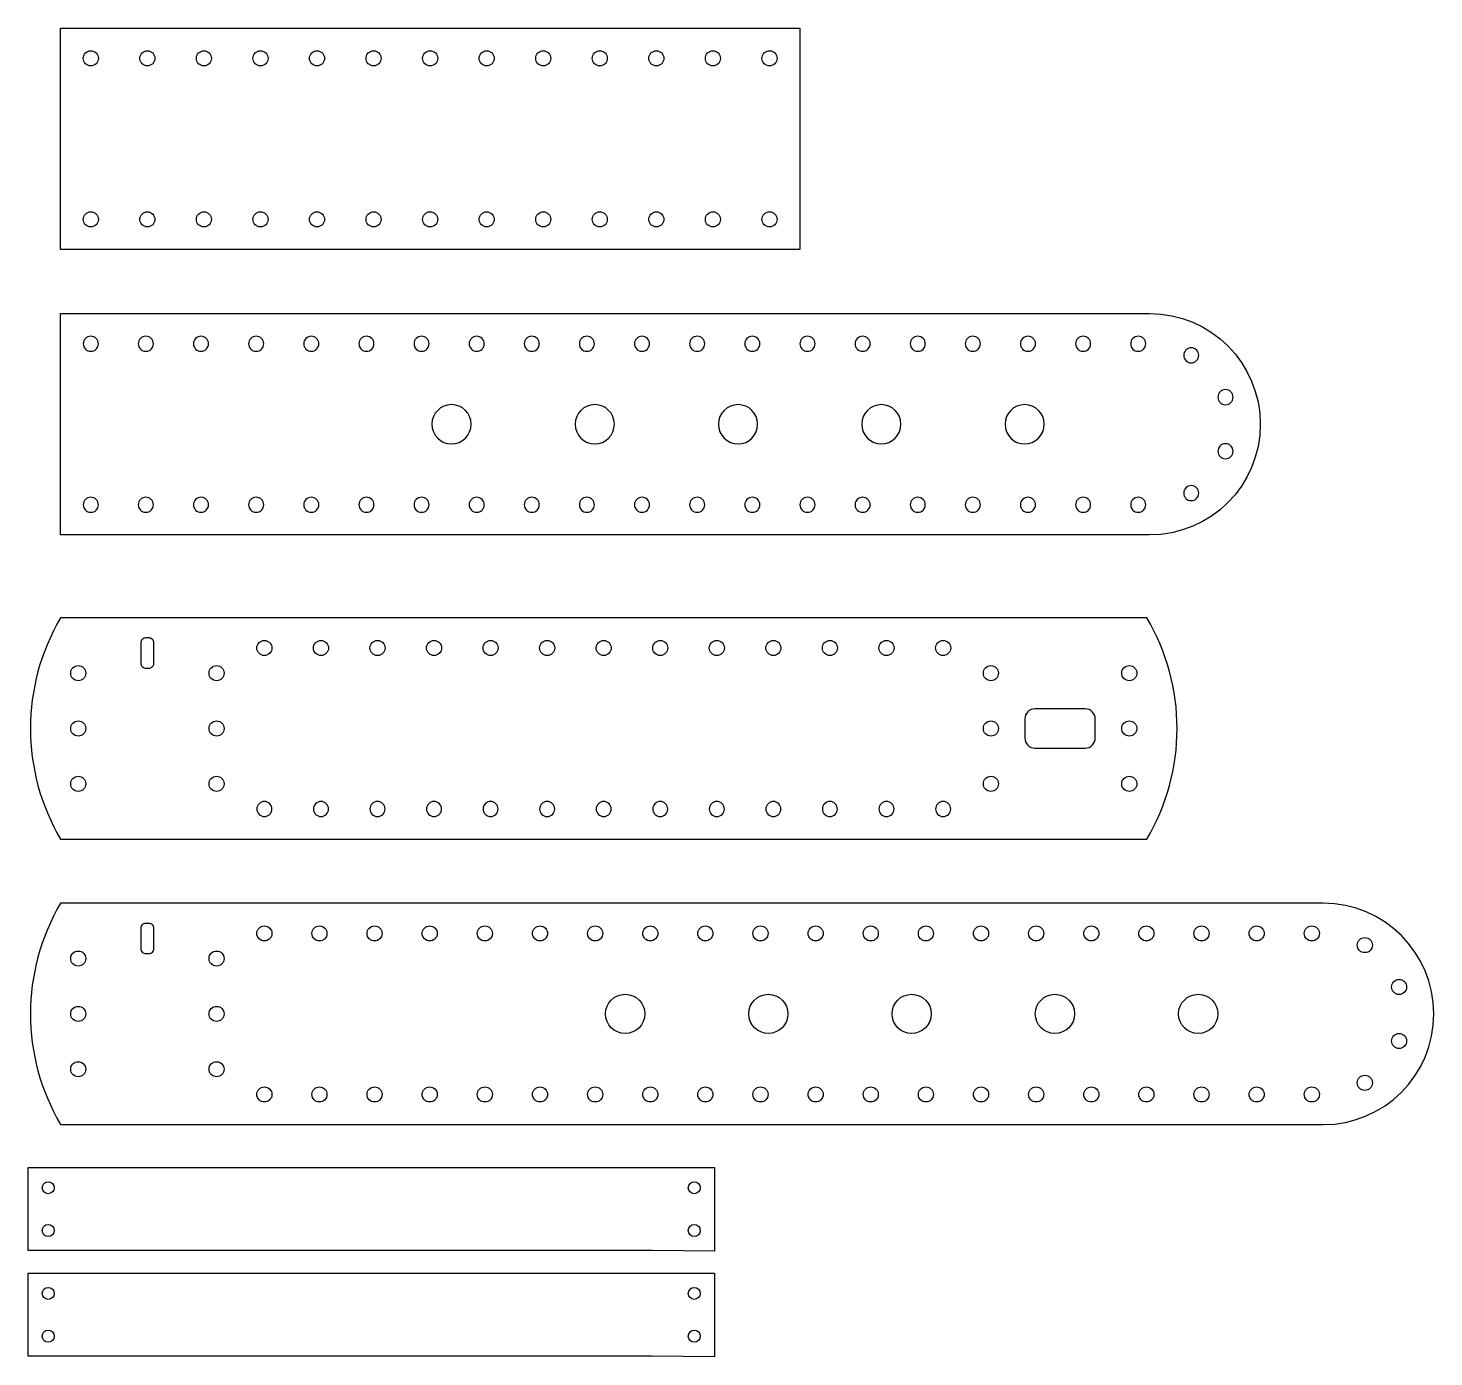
# Model space of a CAD drawing. Header units: millimetres. Extents: x 1792 to 1932, y 3547 to 3679.
import ezdxf

# ---------------------------------------------------------------- set-up
doc = ezdxf.new("R2010")
doc.units = ezdxf.units.MM

# ---------------------------------------------------------------- blocks, each defined once
blk = doc.blocks.new('*U4')
blk.add_circle((0, 0), 1.95)
blk = doc.blocks.new('*U5')
at = {"color": 0, "linetype": 'ByBlock', "lineweight": -2, "transparency": 16777216, "rotation": 180}
for p in [(1851.19, 3580.92), (1865.42, 3580.92), (1879.66, 3580.92), (1893.9, 3580.92), (1908.14, 3580.92)]:
    blk.add_blockref('*U4', p, dxfattribs=at)
blk = doc.blocks.new('*U6')
blk.add_circle((0, 0), 0.75)
blk = doc.blocks.new('*U7')
at = {"color": 0, "linetype": 'ByBlock', "lineweight": -2, "transparency": 16777216}
for p in [(1815.34, 3588.92), (1820.81, 3588.92), (1826.29, 3588.92), (1831.77, 3588.92), (1837.25, 3588.92), (1842.73, 3588.92), (1848.21, 3588.92), (1853.69, 3588.92), (1859.16, 3588.92), (1864.64, 3588.92), (1870.12, 3588.92), (1875.6, 3588.92), (1881.08, 3588.92), (1886.56, 3588.92), (1892.04, 3588.92), (1897.52, 3588.92), (1902.99, 3588.92), (1908.47, 3588.92), (1913.95, 3588.92), (1919.43, 3588.92)]:
    blk.add_blockref('*U6', p, dxfattribs=at)
for p, rotation in [((1924.7, 3587.76), 328.8571081331227), ((1928.1, 3583.6), 289.6190360443743), ((1928.1, 3578.23), 250.3809639556259), ((1924.7, 3574.07), 211.1428918668775), ((1815.34, 3572.92), 180), ((1820.81, 3572.92), 180), ((1826.29, 3572.92), 180), ((1831.77, 3572.92), 180), ((1837.25, 3572.92), 180), ((1842.73, 3572.92), 180), ((1848.21, 3572.92), 180), ((1853.69, 3572.92), 180), ((1859.16, 3572.92), 180), ((1864.64, 3572.92), 180), ((1870.12, 3572.92), 180), ((1875.6, 3572.92), 180), ((1881.08, 3572.92), 180), ((1886.56, 3572.92), 180), ((1892.04, 3572.92), 180), ((1897.52, 3572.92), 180), ((1902.99, 3572.92), 180), ((1908.47, 3572.92), 180), ((1913.95, 3572.92), 180), ((1919.43, 3572.92), 180)]:
    blk.add_blockref('*U6', p, dxfattribs=dict(at, rotation=rotation))
blk = doc.blocks.new('*U18')
blk.add_circle((0, 0), 0.75)
blk = doc.blocks.new('*U19')
at = {"color": 0, "linetype": 'ByBlock', "lineweight": -2, "transparency": 16777216}
for p in [(1815.34, 3617.28), (1820.96, 3617.28), (1826.58, 3617.28), (1832.2, 3617.28), (1837.82, 3617.28), (1843.44, 3617.28), (1849.06, 3617.28), (1854.68, 3617.28), (1860.3, 3617.28), (1865.92, 3617.28), (1871.54, 3617.28), (1877.16, 3617.28), (1882.79, 3617.28)]:
    blk.add_blockref('*U18', p, dxfattribs=at)
blk = doc.blocks.new('*U20')
blk.add_circle((0, 0), 0.75)
blk = doc.blocks.new('*U21')
at = {"color": 0, "linetype": 'ByBlock', "lineweight": -2, "transparency": 16777216}
for p in [(1815.34, 3617.28), (1820.96, 3617.28), (1826.58, 3617.28), (1832.2, 3617.28), (1837.82, 3617.28), (1843.44, 3617.28), (1849.06, 3617.28), (1854.68, 3617.28), (1860.3, 3617.28), (1865.92, 3617.28), (1871.54, 3617.28), (1877.16, 3617.28), (1882.79, 3617.28)]:
    blk.add_blockref('*U20', p, dxfattribs=at)
blk = doc.blocks.new('*U30')
blk.add_circle((0, 0), 1.95)
blk = doc.blocks.new('*U31')
at = {"color": 0, "linetype": 'ByBlock', "lineweight": -2, "transparency": 16777216, "rotation": 180}
for p in [(1851.19, 3580.92), (1865.42, 3580.92), (1879.66, 3580.92), (1893.9, 3580.92), (1908.14, 3580.92)]:
    blk.add_blockref('*U30', p, dxfattribs=at)
blk = doc.blocks.new('*U32')
blk.add_circle((0, 0), 0.75)
blk = doc.blocks.new('*U33')
at = {"color": 0, "linetype": 'ByBlock', "lineweight": -2, "transparency": 16777216}
for p in [(1815.34, 3588.92), (1820.81, 3588.92), (1826.29, 3588.92), (1831.77, 3588.92), (1837.25, 3588.92), (1842.73, 3588.92), (1848.21, 3588.92), (1853.69, 3588.92), (1859.16, 3588.92), (1864.64, 3588.92), (1870.12, 3588.92), (1875.6, 3588.92), (1881.08, 3588.92), (1886.56, 3588.92), (1892.04, 3588.92), (1897.52, 3588.92), (1902.99, 3588.92), (1908.47, 3588.92), (1913.95, 3588.92), (1919.43, 3588.92)]:
    blk.add_blockref('*U32', p, dxfattribs=at)
for p, rotation in [((1924.7, 3587.76), 328.8571081331227), ((1928.1, 3583.6), 289.6190360443743), ((1928.1, 3578.23), 250.3809639556259), ((1924.7, 3574.07), 211.1428918668775), ((1815.34, 3572.92), 180), ((1820.81, 3572.92), 180), ((1826.29, 3572.92), 180), ((1831.77, 3572.92), 180), ((1837.25, 3572.92), 180), ((1842.73, 3572.92), 180), ((1848.21, 3572.92), 180), ((1853.69, 3572.92), 180), ((1859.16, 3572.92), 180), ((1864.64, 3572.92), 180), ((1870.12, 3572.92), 180), ((1875.6, 3572.92), 180), ((1881.08, 3572.92), 180), ((1886.56, 3572.92), 180), ((1892.04, 3572.92), 180), ((1897.52, 3572.92), 180), ((1902.99, 3572.92), 180), ((1908.47, 3572.92), 180), ((1913.95, 3572.92), 180), ((1919.43, 3572.92), 180)]:
    blk.add_blockref('*U32', p, dxfattribs=dict(at, rotation=rotation))
blk = doc.blocks.new('*U36')
blk.add_circle((0, 0), 0.75)
blk = doc.blocks.new('*U37')
at = {"color": 0, "linetype": 'ByBlock', "lineweight": -2, "transparency": 16777216}
for p in [(1815.34, 3617.28), (1820.96, 3617.28), (1826.58, 3617.28), (1832.2, 3617.28), (1837.82, 3617.28), (1843.44, 3617.28), (1849.06, 3617.28), (1854.68, 3617.28), (1860.3, 3617.28), (1865.92, 3617.28), (1871.54, 3617.28), (1877.16, 3617.28), (1882.79, 3617.28)]:
    blk.add_blockref('*U36', p, dxfattribs=at)

msp = doc.modelspace()

# ---------------------------------------------------------------- linework, layer by layer
for points in [[(1795.09, 3656.87), (1795.09, 3678.87), (1868.54, 3678.87), (1868.54, 3656.87)], [(1860.06, 3565.65), (1860.06, 3557.35), (1853.86, 3557.4), (1791.86, 3557.4), (1791.86, 3565.65)], [(1853.86, 3546.9), (1791.86, 3546.9), (1791.86, 3555.15), (1860.06, 3555.15), (1860.06, 3546.84)]]:
    msp.add_lwpolyline(points, close=True)
for points in [[(1795.09, 3650.51), (1903.31, 3650.51, -1), (1903.31, 3628.51), (1795.09, 3628.51)], [(1795.09, 3620.28, 0.272727), (1795.09, 3598.28), (1903.04, 3598.28, 0.272727), (1903.04, 3620.28)], [(1803.56, 3615.28), (1803.86, 3615.28, 0.414214), (1804.36, 3615.78), (1804.36, 3617.78, 0.414214), (1803.86, 3618.28), (1803.56, 3618.28, 0.414214), (1803.06, 3617.78), (1803.06, 3615.78, 0.414214)], [(1891.91, 3607.33), (1896.91, 3607.33, 0.414214), (1897.91, 3608.33), (1897.91, 3610.23, 0.414214), (1896.91, 3611.23), (1891.91, 3611.23, 0.414214), (1890.91, 3610.23), (1890.91, 3608.33, 0.414214)], [(1795.09, 3569.92), (1920.56, 3569.92, 1), (1920.56, 3591.92), (1795.09, 3591.92, 0.272727)], [(1803.56, 3589.92, 0.414214), (1803.06, 3589.42), (1803.06, 3587.42, 0.414214), (1803.56, 3586.92), (1803.86, 3586.92, 0.414214), (1804.36, 3587.42), (1804.36, 3589.42, 0.414214), (1803.86, 3589.92)]]:
    msp.add_lwpolyline(points, format="xyb", close=True)
for centre, radius in [((1798.09, 3659.87), 0.75), ((1803.71, 3659.87), 0.75), ((1809.33, 3659.87), 0.75), ((1814.95, 3659.87), 0.75), ((1820.57, 3659.87), 0.75), ((1826.19, 3659.87), 0.75), ((1831.81, 3659.87), 0.75), ((1837.43, 3659.87), 0.75), ((1843.05, 3659.87), 0.75), ((1848.67, 3659.87), 0.75), ((1854.29, 3659.87), 0.75), ((1859.91, 3659.87), 0.75), ((1865.54, 3659.87), 0.75), ((1796.84, 3614.78), 0.75), ((1810.59, 3614.78), 0.75), ((1887.54, 3614.78), 0.75), ((1901.29, 3614.78), 0.75), ((1796.84, 3609.28), 0.75), ((1810.59, 3609.28), 0.75), ((1887.54, 3609.28), 0.75), ((1901.29, 3609.28), 0.75), ((1796.84, 3603.78), 0.75), ((1810.59, 3603.78), 0.75), ((1887.54, 3603.78), 0.75), ((1901.29, 3603.78), 0.75), ((1796.84, 3586.42), 0.75), ((1810.59, 3586.42), 0.75), ((1796.84, 3580.92), 0.75), ((1810.59, 3580.92), 0.75), ((1796.84, 3575.42), 0.75), ((1810.59, 3575.42), 0.75), ((1793.86, 3563.65), 0.6), ((1858.06, 3563.65), 0.6), ((1793.86, 3559.4), 0.6), ((1858.06, 3559.4), 0.6), ((1793.86, 3553.15), 0.6), ((1858.06, 3553.15), 0.6), ((1793.86, 3548.9), 0.6), ((1858.06, 3548.9), 0.6)]:
    msp.add_circle(centre, radius)

# ---------------------------------------------------------------- block references
for name, p in [('*U37', (-17.25, 58.59)), ('*U19', (0, 0)), ('*U7', (0, 0)), ('*U5', (0, 0))]:
    msp.add_blockref(name, p)
at = {"xscale": -1, "rotation": 180}
for name, p in [('*U33', (-17.25, 7220.43)), ('*U31', (-17.25, 7220.43)), ('*U21', (0, 7218.56))]:
    msp.add_blockref(name, p, dxfattribs=at)

doc.saveas('drawing.dxf')
